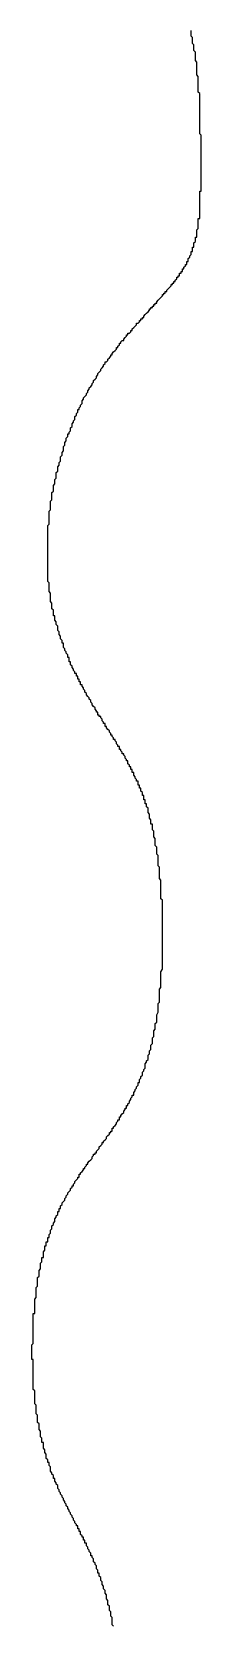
# Model space of a CAD drawing. Header units: millimetres. Extents: x 35 to 605, y 64 to 964.
# Drawn here: x 303.18 to 304.36, y 607.15 to 618.26 of the extents above; entities that cross this region are included whole.
import ezdxf

# ---------------------------------------------------------------- set-up
doc = ezdxf.new("R2010")
doc.units = ezdxf.units.MM

msp = doc.modelspace()

# ---------------------------------------------------------------- linework, layer by layer
msp.add_polyline3d([(303.747, 607.148, 0), (303.737, 607.158, 0), (303.737, 607.168, 0), (303.737, 607.178, 0), (303.737, 607.188, 0), (303.737, 607.198, 0), (303.737, 607.208, 0), (303.727, 607.218, 0), (303.727, 607.218, 0), (303.727, 607.228, 0), (303.727, 607.238, 0), (303.727, 607.248, 0), (303.717, 607.258, 0), (303.717, 607.268, 0), (303.717, 607.268, 0), (303.717, 607.278, 0), (303.717, 607.288, 0), (303.707, 607.298, 0), (303.707, 607.308, 0), (303.707, 607.318, 0), (303.707, 607.318, 0), (303.707, 607.328, 0), (303.697, 607.338, 0), (303.697, 607.348, 0), (303.697, 607.358, 0), (303.697, 607.358, 0), (303.697, 607.368, 0), (303.687, 607.378, 0), (303.687, 607.388, 0), (303.687, 607.388, 0), (303.687, 607.398, 0), (303.677, 607.408, 0), (303.677, 607.418, 0), (303.677, 607.418, 0), (303.677, 607.428, 0), (303.667, 607.438, 0), (303.667, 607.448, 0), (303.667, 607.448, 0), (303.667, 607.458, 0), (303.657, 607.468, 0), (303.657, 607.468, 0), (303.657, 607.478, 0), (303.657, 607.488, 0), (303.647, 607.498, 0), (303.647, 607.498, 0), (303.647, 607.508, 0), (303.647, 607.518, 0), (303.637, 607.518, 0), (303.637, 607.528, 0), (303.637, 607.538, 0), (303.637, 607.538, 0), (303.627, 607.548, 0), (303.627, 607.558, 0), (303.627, 607.568, 0), (303.627, 607.568, 0), (303.617, 607.578, 0), (303.617, 607.588, 0), (303.617, 607.588, 0), (303.607, 607.598, 0), (303.607, 607.608, 0), (303.607, 607.608, 0), (303.607, 607.618, 0), (303.597, 607.628, 0), (303.597, 607.628, 0), (303.597, 607.638, 0), (303.587, 607.638, 0), (303.587, 607.648, 0), (303.587, 607.658, 0), (303.587, 607.658, 0), (303.577, 607.668, 0), (303.577, 607.678, 0), (303.577, 607.678, 0), (303.567, 607.688, 0), (303.567, 607.698, 0), (303.567, 607.698, 0), (303.557, 607.708, 0), (303.557, 607.718, 0), (303.557, 607.718, 0), (303.557, 607.728, 0), (303.547, 607.728, 0), (303.547, 607.738, 0), (303.547, 607.748, 0), (303.537, 607.748, 0), (303.537, 607.758, 0), (303.537, 607.768, 0), (303.527, 607.768, 0), (303.527, 607.778, 0), (303.527, 607.778, 0), (303.517, 607.788, 0), (303.517, 607.798, 0), (303.517, 607.798, 0), (303.517, 607.808, 0), (303.507, 607.808, 0), (303.507, 607.818, 0), (303.507, 607.828, 0), (303.497, 607.828, 0), (303.497, 607.838, 0), (303.497, 607.848, 0), (303.487, 607.848, 0), (303.487, 607.858, 0), (303.487, 607.858, 0), (303.477, 607.868, 0), (303.477, 607.878, 0), (303.477, 607.878, 0), (303.467, 607.888, 0), (303.467, 607.898, 0), (303.467, 607.898, 0), (303.457, 607.908, 0), (303.457, 607.908, 0), (303.457, 607.918, 0), (303.447, 607.928, 0), (303.447, 607.928, 0), (303.447, 607.938, 0), (303.447, 607.938, 0), (303.437, 607.948, 0), (303.437, 607.958, 0), (303.437, 607.958, 0), (303.427, 607.968, 0), (303.427, 607.978, 0), (303.427, 607.978, 0), (303.417, 607.988, 0), (303.417, 607.988, 0), (303.417, 607.998, 0), (303.407, 608.008, 0), (303.407, 608.008, 0), (303.407, 608.018, 0), (303.397, 608.028, 0), (303.397, 608.028, 0), (303.397, 608.038, 0), (303.387, 608.048, 0), (303.387, 608.048, 0), (303.387, 608.058, 0), (303.387, 608.058, 0), (303.377, 608.068, 0), (303.377, 608.078, 0), (303.377, 608.078, 0), (303.367, 608.088, 0), (303.367, 608.098, 0), (303.367, 608.098, 0), (303.357, 608.108, 0), (303.357, 608.118, 0), (303.357, 608.118, 0), (303.357, 608.128, 0), (303.347, 608.138, 0), (303.347, 608.138, 0), (303.347, 608.148, 0), (303.337, 608.158, 0), (303.337, 608.158, 0), (303.337, 608.168, 0), (303.337, 608.178, 0), (303.327, 608.178, 0), (303.327, 608.188, 0), (303.327, 608.198, 0), (303.327, 608.198, 0), (303.317, 608.208, 0), (303.317, 608.218, 0), (303.317, 608.218, 0), (303.307, 608.228, 0), (303.307, 608.238, 0), (303.307, 608.248, 0), (303.307, 608.248, 0), (303.307, 608.258, 0), (303.297, 608.268, 0), (303.297, 608.268, 0), (303.297, 608.278, 0), (303.297, 608.288, 0), (303.287, 608.288, 0), (303.287, 608.298, 0), (303.287, 608.308, 0), (303.287, 608.308, 0), (303.277, 608.318, 0), (303.277, 608.328, 0), (303.277, 608.338, 0), (303.277, 608.338, 0), (303.277, 608.348, 0), (303.267, 608.358, 0), (303.267, 608.358, 0), (303.267, 608.368, 0), (303.267, 608.378, 0), (303.267, 608.378, 0), (303.257, 608.388, 0), (303.257, 608.398, 0), (303.257, 608.398, 0), (303.257, 608.408, 0), (303.257, 608.418, 0), (303.257, 608.428, 0), (303.247, 608.428, 0), (303.247, 608.438, 0), (303.247, 608.448, 0), (303.247, 608.448, 0), (303.247, 608.458, 0), (303.237, 608.468, 0), (303.237, 608.478, 0), (303.237, 608.478, 0), (303.237, 608.488, 0), (303.237, 608.498, 0), (303.237, 608.498, 0), (303.237, 608.508, 0), (303.227, 608.518, 0), (303.227, 608.518, 0), (303.227, 608.528, 0), (303.227, 608.538, 0), (303.227, 608.548, 0), (303.227, 608.548, 0), (303.227, 608.558, 0), (303.217, 608.568, 0), (303.217, 608.568, 0), (303.217, 608.578, 0), (303.217, 608.588, 0), (303.217, 608.598, 0), (303.217, 608.598, 0), (303.217, 608.608, 0), (303.217, 608.618, 0), (303.217, 608.618, 0), (303.207, 608.628, 0), (303.207, 608.638, 0), (303.207, 608.648, 0), (303.207, 608.648, 0), (303.207, 608.658, 0), (303.207, 608.668, 0), (303.207, 608.668, 0), (303.207, 608.678, 0), (303.207, 608.688, 0), (303.207, 608.688, 0), (303.197, 608.698, 0), (303.197, 608.708, 0), (303.197, 608.718, 0), (303.197, 608.718, 0), (303.197, 608.728, 0), (303.197, 608.738, 0), (303.197, 608.738, 0), (303.197, 608.748, 0), (303.197, 608.758, 0), (303.197, 608.768, 0), (303.197, 608.768, 0), (303.197, 608.778, 0), (303.197, 608.788, 0), (303.197, 608.788, 0), (303.187, 608.798, 0), (303.187, 608.808, 0), (303.187, 608.818, 0), (303.187, 608.818, 0), (303.187, 608.828, 0), (303.187, 608.838, 0), (303.187, 608.838, 0), (303.187, 608.848, 0), (303.187, 608.858, 0), (303.187, 608.868, 0), (303.187, 608.868, 0), (303.187, 608.878, 0), (303.187, 608.888, 0), (303.187, 608.888, 0), (303.187, 608.898, 0), (303.187, 608.908, 0), (303.187, 608.918, 0), (303.187, 608.918, 0), (303.187, 608.928, 0), (303.187, 608.938, 0), (303.187, 608.938, 0), (303.187, 608.948, 0), (303.187, 608.958, 0), (303.187, 608.958, 0), (303.187, 608.968, 0), (303.187, 608.978, 0), (303.187, 608.988, 0), (303.187, 608.988, 0), (303.187, 608.998, 0), (303.187, 609.008, 0), (303.177, 609.008, 0), (303.177, 609.018, 0), (303.177, 609.028, 0), (303.177, 609.038, 0), (303.177, 609.038, 0), (303.177, 609.048, 0), (303.177, 609.058, 0), (303.177, 609.058, 0), (303.177, 609.068, 0), (303.177, 609.078, 0), (303.177, 609.078, 0), (303.177, 609.088, 0), (303.177, 609.098, 0), (303.177, 609.108, 0), (303.177, 609.108, 0), (303.187, 609.118, 0), (303.187, 609.128, 0), (303.187, 609.128, 0), (303.187, 609.138, 0), (303.187, 609.148, 0), (303.187, 609.158, 0), (303.187, 609.158, 0), (303.187, 609.168, 0), (303.187, 609.178, 0), (303.187, 609.178, 0), (303.187, 609.188, 0), (303.187, 609.198, 0), (303.187, 609.198, 0), (303.187, 609.208, 0), (303.187, 609.218, 0), (303.187, 609.228, 0), (303.187, 609.228, 0), (303.187, 609.238, 0), (303.187, 609.248, 0), (303.187, 609.248, 0), (303.187, 609.258, 0), (303.187, 609.268, 0), (303.187, 609.278, 0), (303.187, 609.278, 0), (303.187, 609.288, 0), (303.187, 609.298, 0), (303.187, 609.298, 0), (303.187, 609.308, 0), (303.187, 609.318, 0), (303.187, 609.328, 0), (303.197, 609.328, 0), (303.197, 609.338, 0), (303.197, 609.348, 0), (303.197, 609.348, 0), (303.197, 609.358, 0), (303.197, 609.368, 0), (303.197, 609.378, 0), (303.197, 609.378, 0), (303.197, 609.388, 0), (303.197, 609.398, 0), (303.197, 609.398, 0), (303.197, 609.408, 0), (303.197, 609.418, 0), (303.197, 609.428, 0), (303.197, 609.428, 0), (303.207, 609.438, 0), (303.207, 609.448, 0), (303.207, 609.458, 0), (303.207, 609.458, 0), (303.207, 609.468, 0), (303.207, 609.478, 0), (303.207, 609.478, 0), (303.207, 609.488, 0), (303.207, 609.498, 0), (303.207, 609.508, 0), (303.207, 609.508, 0), (303.217, 609.518, 0), (303.217, 609.528, 0), (303.217, 609.538, 0), (303.217, 609.538, 0), (303.217, 609.548, 0), (303.217, 609.558, 0), (303.217, 609.558, 0), (303.217, 609.568, 0), (303.217, 609.578, 0), (303.227, 609.588, 0), (303.227, 609.588, 0), (303.227, 609.598, 0), (303.227, 609.608, 0), (303.227, 609.608, 0), (303.227, 609.618, 0), (303.227, 609.628, 0), (303.237, 609.638, 0), (303.237, 609.638, 0), (303.237, 609.648, 0), (303.237, 609.658, 0), (303.237, 609.668, 0), (303.237, 609.668, 0), (303.237, 609.678, 0), (303.247, 609.688, 0), (303.247, 609.698, 0), (303.247, 609.698, 0), (303.247, 609.708, 0), (303.247, 609.718, 0), (303.257, 609.718, 0), (303.257, 609.728, 0), (303.257, 609.738, 0), (303.257, 609.748, 0), (303.257, 609.748, 0), (303.257, 609.758, 0), (303.267, 609.768, 0), (303.267, 609.778, 0), (303.267, 609.778, 0), (303.267, 609.788, 0), (303.267, 609.798, 0), (303.277, 609.798, 0), (303.277, 609.808, 0), (303.277, 609.818, 0), (303.277, 609.828, 0), (303.287, 609.828, 0), (303.287, 609.838, 0), (303.287, 609.848, 0), (303.287, 609.858, 0), (303.297, 609.858, 0), (303.297, 609.868, 0), (303.297, 609.878, 0), (303.297, 609.878, 0), (303.307, 609.888, 0), (303.307, 609.898, 0), (303.307, 609.908, 0), (303.307, 609.908, 0), (303.317, 609.918, 0), (303.317, 609.928, 0), (303.317, 609.928, 0), (303.317, 609.938, 0), (303.327, 609.948, 0), (303.327, 609.958, 0), (303.327, 609.958, 0), (303.337, 609.968, 0), (303.337, 609.978, 0), (303.337, 609.988, 0), (303.337, 609.988, 0), (303.347, 609.998, 0), (303.347, 610.008, 0), (303.347, 610.008, 0), (303.357, 610.018, 0), (303.357, 610.028, 0), (303.357, 610.038, 0), (303.367, 610.038, 0), (303.367, 610.048, 0), (303.367, 610.058, 0), (303.377, 610.058, 0), (303.377, 610.068, 0), (303.377, 610.078, 0), (303.387, 610.088, 0), (303.387, 610.088, 0), (303.387, 610.098, 0), (303.397, 610.108, 0), (303.397, 610.108, 0), (303.407, 610.118, 0), (303.407, 610.128, 0), (303.407, 610.128, 0), (303.417, 610.138, 0), (303.417, 610.148, 0), (303.427, 610.158, 0), (303.427, 610.158, 0), (303.427, 610.168, 0), (303.437, 610.178, 0), (303.437, 610.178, 0), (303.447, 610.188, 0), (303.447, 610.198, 0), (303.447, 610.198, 0), (303.457, 610.208, 0), (303.457, 610.218, 0), (303.467, 610.218, 0), (303.467, 610.228, 0), (303.477, 610.238, 0), (303.477, 610.238, 0), (303.477, 610.248, 0), (303.487, 610.258, 0), (303.487, 610.258, 0), (303.497, 610.268, 0), (303.497, 610.278, 0), (303.507, 610.278, 0), (303.507, 610.288, 0), (303.507, 610.298, 0), (303.517, 610.298, 0), (303.517, 610.308, 0), (303.527, 610.318, 0), (303.527, 610.318, 0), (303.537, 610.328, 0), (303.537, 610.338, 0), (303.547, 610.338, 0), (303.547, 610.348, 0), (303.547, 610.348, 0), (303.557, 610.358, 0), (303.557, 610.368, 0), (303.567, 610.368, 0), (303.567, 610.378, 0), (303.577, 610.388, 0), (303.577, 610.388, 0), (303.587, 610.398, 0), (303.587, 610.398, 0), (303.597, 610.408, 0), (303.597, 610.418, 0), (303.597, 610.418, 0), (303.607, 610.428, 0), (303.607, 610.438, 0), (303.617, 610.438, 0), (303.617, 610.448, 0), (303.627, 610.448, 0), (303.627, 610.458, 0), (303.637, 610.468, 0), (303.637, 610.468, 0), (303.647, 610.478, 0), (303.647, 610.488, 0), (303.647, 610.488, 0), (303.657, 610.498, 0), (303.657, 610.498, 0), (303.667, 610.508, 0), (303.667, 610.518, 0), (303.677, 610.518, 0), (303.677, 610.528, 0), (303.687, 610.538, 0), (303.687, 610.538, 0), (303.697, 610.548, 0), (303.697, 610.548, 0), (303.697, 610.558, 0), (303.707, 610.568, 0), (303.707, 610.568, 0), (303.717, 610.578, 0), (303.717, 610.588, 0), (303.727, 610.588, 0), (303.727, 610.598, 0), (303.737, 610.598, 0), (303.737, 610.608, 0), (303.737, 610.618, 0), (303.747, 610.618, 0), (303.747, 610.628, 0), (303.757, 610.638, 0), (303.757, 610.638, 0), (303.767, 610.648, 0), (303.767, 610.658, 0), (303.767, 610.658, 0), (303.777, 610.668, 0), (303.777, 610.678, 0), (303.787, 610.678, 0), (303.787, 610.688, 0), (303.787, 610.698, 0), (303.797, 610.698, 0), (303.797, 610.708, 0), (303.807, 610.718, 0), (303.807, 610.718, 0), (303.817, 610.728, 0), (303.817, 610.738, 0), (303.817, 610.738, 0), (303.827, 610.748, 0), (303.827, 610.758, 0), (303.837, 610.758, 0), (303.837, 610.768, 0), (303.837, 610.778, 0), (303.847, 610.778, 0), (303.847, 610.788, 0), (303.857, 610.798, 0), (303.857, 610.798, 0), (303.857, 610.808, 0), (303.867, 610.818, 0), (303.867, 610.828, 0), (303.867, 610.828, 0), (303.877, 610.838, 0), (303.877, 610.848, 0), (303.887, 610.848, 0), (303.887, 610.858, 0), (303.887, 610.868, 0), (303.897, 610.878, 0), (303.897, 610.878, 0), (303.897, 610.888, 0), (303.907, 610.898, 0), (303.907, 610.908, 0), (303.907, 610.908, 0), (303.917, 610.918, 0), (303.917, 610.928, 0), (303.917, 610.938, 0), (303.927, 610.938, 0), (303.927, 610.948, 0), (303.927, 610.958, 0), (303.937, 610.968, 0), (303.937, 610.978, 0), (303.937, 610.978, 0), (303.947, 610.988, 0), (303.947, 610.998, 0), (303.947, 611.008, 0), (303.957, 611.018, 0), (303.957, 611.018, 0), (303.957, 611.028, 0), (303.967, 611.038, 0), (303.967, 611.048, 0), (303.967, 611.058, 0), (303.967, 611.068, 0), (303.977, 611.078, 0), (303.977, 611.078, 0), (303.977, 611.088, 0), (303.987, 611.098, 0), (303.987, 611.108, 0), (303.987, 611.118, 0), (303.987, 611.128, 0), (303.997, 611.138, 0), (303.997, 611.148, 0), (303.997, 611.158, 0), (303.997, 611.158, 0), (304.007, 611.168, 0), (304.007, 611.178, 0), (304.007, 611.188, 0), (304.007, 611.198, 0), (304.017, 611.208, 0), (304.017, 611.218, 0), (304.017, 611.228, 0), (304.017, 611.238, 0), (304.017, 611.248, 0), (304.027, 611.258, 0), (304.027, 611.268, 0), (304.027, 611.278, 0), (304.027, 611.288, 0), (304.027, 611.298, 0), (304.037, 611.308, 0), (304.037, 611.318, 0), (304.037, 611.328, 0), (304.037, 611.338, 0), (304.037, 611.348, 0), (304.047, 611.358, 0), (304.047, 611.368, 0), (304.047, 611.378, 0), (304.047, 611.388, 0), (304.047, 611.398, 0), (304.047, 611.408, 0), (304.057, 611.428, 0), (304.057, 611.438, 0), (304.057, 611.448, 0), (304.057, 611.458, 0), (304.057, 611.468, 0), (304.057, 611.478, 0), (304.057, 611.488, 0), (304.067, 611.498, 0), (304.067, 611.508, 0), (304.067, 611.518, 0), (304.067, 611.528, 0), (304.067, 611.548, 0), (304.067, 611.558, 0), (304.067, 611.568, 0), (304.067, 611.578, 0), (304.067, 611.588, 0), (304.077, 611.598, 0), (304.077, 611.608, 0), (304.077, 611.618, 0), (304.077, 611.638, 0), (304.077, 611.648, 0), (304.077, 611.658, 0), (304.077, 611.668, 0), (304.077, 611.678, 0), (304.077, 611.688, 0), (304.077, 611.698, 0), (304.077, 611.708, 0), (304.087, 611.728, 0), (304.087, 611.738, 0), (304.087, 611.748, 0), (304.087, 611.758, 0), (304.087, 611.768, 0), (304.087, 611.778, 0), (304.087, 611.788, 0), (304.087, 611.808, 0), (304.087, 611.818, 0), (304.087, 611.828, 0), (304.087, 611.838, 0), (304.087, 611.848, 0), (304.087, 611.858, 0), (304.087, 611.878, 0), (304.087, 611.888, 0), (304.087, 611.898, 0), (304.087, 611.908, 0), (304.087, 611.918, 0), (304.087, 611.928, 0), (304.087, 611.938, 0), (304.087, 611.958, 0), (304.087, 611.968, 0), (304.087, 611.978, 0), (304.087, 611.988, 0), (304.087, 611.998, 0), (304.087, 612.008, 0), (304.087, 612.018, 0), (304.087, 612.028, 0), (304.087, 612.048, 0), (304.087, 612.058, 0), (304.087, 612.068, 0), (304.087, 612.078, 0), (304.087, 612.088, 0), (304.087, 612.098, 0), (304.087, 612.108, 0), (304.087, 612.118, 0), (304.087, 612.138, 0), (304.087, 612.148, 0), (304.087, 612.158, 0), (304.087, 612.168, 0), (304.087, 612.178, 0), (304.087, 612.188, 0), (304.087, 612.198, 0), (304.087, 612.208, 0), (304.077, 612.218, 0), (304.077, 612.228, 0), (304.077, 612.238, 0), (304.077, 612.258, 0), (304.077, 612.268, 0), (304.077, 612.278, 0), (304.077, 612.288, 0), (304.077, 612.298, 0), (304.077, 612.308, 0), (304.077, 612.318, 0), (304.077, 612.328, 0), (304.077, 612.338, 0), (304.077, 612.348, 0), (304.067, 612.358, 0), (304.067, 612.368, 0), (304.067, 612.378, 0), (304.067, 612.388, 0), (304.067, 612.398, 0), (304.067, 612.408, 0), (304.067, 612.418, 0), (304.067, 612.428, 0), (304.067, 612.438, 0), (304.057, 612.448, 0), (304.057, 612.458, 0), (304.057, 612.468, 0), (304.057, 612.478, 0), (304.057, 612.488, 0), (304.057, 612.498, 0), (304.057, 612.508, 0), (304.057, 612.518, 0), (304.047, 612.528, 0), (304.047, 612.538, 0), (304.047, 612.548, 0), (304.047, 612.548, 0), (304.047, 612.558, 0), (304.047, 612.568, 0), (304.047, 612.578, 0), (304.037, 612.588, 0), (304.037, 612.598, 0), (304.037, 612.608, 0), (304.037, 612.618, 0), (304.037, 612.618, 0), (304.037, 612.628, 0), (304.037, 612.638, 0), (304.027, 612.648, 0), (304.027, 612.658, 0), (304.027, 612.668, 0), (304.027, 612.668, 0), (304.027, 612.678, 0), (304.027, 612.688, 0), (304.017, 612.698, 0), (304.017, 612.698, 0), (304.017, 612.708, 0), (304.017, 612.718, 0), (304.017, 612.728, 0), (304.017, 612.738, 0), (304.007, 612.738, 0), (304.007, 612.748, 0), (304.007, 612.758, 0), (304.007, 612.758, 0), (304.007, 612.768, 0), (303.997, 612.778, 0), (303.997, 612.788, 0), (303.997, 612.788, 0), (303.997, 612.798, 0), (303.997, 612.808, 0), (303.997, 612.808, 0), (303.987, 612.818, 0), (303.987, 612.828, 0), (303.987, 612.838, 0), (303.987, 612.838, 0), (303.987, 612.848, 0), (303.977, 612.858, 0), (303.977, 612.858, 0), (303.977, 612.868, 0), (303.977, 612.878, 0), (303.967, 612.878, 0), (303.967, 612.888, 0), (303.967, 612.888, 0), (303.967, 612.898, 0), (303.967, 612.908, 0), (303.957, 612.908, 0), (303.957, 612.918, 0), (303.957, 612.928, 0), (303.957, 612.928, 0), (303.957, 612.938, 0), (303.947, 612.938, 0), (303.947, 612.948, 0), (303.947, 612.958, 0), (303.947, 612.958, 0), (303.937, 612.968, 0), (303.937, 612.968, 0), (303.937, 612.978, 0), (303.937, 612.988, 0), (303.927, 612.988, 0), (303.927, 612.998, 0), (303.927, 612.998, 0), (303.927, 613.008, 0), (303.917, 613.008, 0), (303.917, 613.018, 0), (303.917, 613.028, 0), (303.917, 613.028, 0), (303.917, 613.038, 0), (303.907, 613.038, 0), (303.907, 613.048, 0), (303.907, 613.048, 0), (303.897, 613.058, 0), (303.897, 613.058, 0), (303.897, 613.068, 0), (303.897, 613.068, 0), (303.887, 613.078, 0), (303.887, 613.088, 0), (303.887, 613.088, 0), (303.887, 613.098, 0), (303.877, 613.098, 0), (303.877, 613.108, 0), (303.877, 613.108, 0), (303.877, 613.118, 0), (303.867, 613.118, 0), (303.867, 613.128, 0), (303.867, 613.128, 0), (303.867, 613.138, 0), (303.857, 613.138, 0), (303.857, 613.148, 0), (303.857, 613.148, 0), (303.847, 613.158, 0), (303.847, 613.158, 0), (303.847, 613.168, 0), (303.847, 613.178, 0), (303.837, 613.178, 0), (303.837, 613.188, 0), (303.837, 613.188, 0), (303.827, 613.198, 0), (303.827, 613.198, 0), (303.827, 613.208, 0), (303.827, 613.208, 0), (303.817, 613.218, 0), (303.817, 613.218, 0), (303.817, 613.228, 0), (303.807, 613.228, 0), (303.807, 613.238, 0), (303.807, 613.238, 0), (303.797, 613.248, 0), (303.797, 613.248, 0), (303.797, 613.258, 0), (303.787, 613.258, 0), (303.787, 613.268, 0), (303.787, 613.268, 0), (303.787, 613.278, 0), (303.777, 613.278, 0), (303.777, 613.288, 0), (303.777, 613.288, 0), (303.767, 613.298, 0), (303.767, 613.308, 0), (303.767, 613.308, 0), (303.757, 613.318, 0), (303.757, 613.318, 0), (303.757, 613.328, 0), (303.747, 613.328, 0), (303.747, 613.338, 0), (303.747, 613.338, 0), (303.737, 613.348, 0), (303.737, 613.348, 0), (303.737, 613.358, 0), (303.727, 613.358, 0), (303.727, 613.368, 0), (303.727, 613.368, 0), (303.717, 613.378, 0), (303.717, 613.388, 0), (303.717, 613.388, 0), (303.707, 613.398, 0), (303.707, 613.398, 0), (303.697, 613.408, 0), (303.697, 613.408, 0), (303.697, 613.418, 0), (303.687, 613.418, 0), (303.687, 613.428, 0), (303.687, 613.438, 0), (303.677, 613.438, 0), (303.677, 613.448, 0), (303.677, 613.448, 0), (303.667, 613.458, 0), (303.667, 613.458, 0), (303.667, 613.468, 0), (303.657, 613.478, 0), (303.657, 613.478, 0), (303.657, 613.488, 0), (303.647, 613.488, 0), (303.647, 613.498, 0), (303.637, 613.498, 0), (303.637, 613.508, 0), (303.637, 613.518, 0), (303.627, 613.518, 0), (303.627, 613.528, 0), (303.627, 613.528, 0), (303.617, 613.538, 0), (303.617, 613.548, 0), (303.617, 613.548, 0), (303.607, 613.558, 0), (303.607, 613.558, 0), (303.597, 613.568, 0), (303.597, 613.578, 0), (303.597, 613.578, 0), (303.587, 613.588, 0), (303.587, 613.598, 0), (303.587, 613.598, 0), (303.577, 613.608, 0), (303.577, 613.608, 0), (303.577, 613.618, 0), (303.567, 613.628, 0), (303.567, 613.628, 0), (303.557, 613.638, 0), (303.557, 613.648, 0), (303.557, 613.648, 0), (303.547, 613.658, 0), (303.547, 613.668, 0), (303.547, 613.668, 0), (303.537, 613.678, 0), (303.537, 613.688, 0), (303.537, 613.688, 0), (303.527, 613.698, 0), (303.527, 613.708, 0), (303.517, 613.708, 0), (303.517, 613.718, 0), (303.517, 613.728, 0), (303.507, 613.728, 0), (303.507, 613.738, 0), (303.507, 613.748, 0), (303.497, 613.748, 0), (303.497, 613.758, 0), (303.497, 613.768, 0), (303.487, 613.768, 0), (303.487, 613.778, 0), (303.487, 613.788, 0), (303.477, 613.788, 0), (303.477, 613.798, 0), (303.467, 613.808, 0), (303.467, 613.818, 0), (303.467, 613.818, 0), (303.457, 613.828, 0), (303.457, 613.838, 0), (303.457, 613.838, 0), (303.447, 613.848, 0), (303.447, 613.858, 0), (303.447, 613.868, 0), (303.437, 613.868, 0), (303.437, 613.878, 0), (303.437, 613.888, 0), (303.437, 613.898, 0), (303.427, 613.898, 0), (303.427, 613.908, 0), (303.427, 613.918, 0), (303.417, 613.928, 0), (303.417, 613.928, 0), (303.417, 613.938, 0), (303.407, 613.948, 0), (303.407, 613.958, 0), (303.407, 613.958, 0), (303.397, 613.968, 0), (303.397, 613.978, 0), (303.397, 613.988, 0), (303.397, 613.998, 0), (303.387, 613.998, 0), (303.387, 614.008, 0), (303.387, 614.018, 0), (303.377, 614.028, 0), (303.377, 614.038, 0), (303.377, 614.038, 0), (303.377, 614.048, 0), (303.367, 614.058, 0), (303.367, 614.068, 0), (303.367, 614.078, 0), (303.367, 614.078, 0), (303.357, 614.088, 0), (303.357, 614.098, 0), (303.357, 614.108, 0), (303.357, 614.118, 0), (303.347, 614.128, 0), (303.347, 614.128, 0), (303.347, 614.138, 0), (303.347, 614.148, 0), (303.337, 614.158, 0), (303.337, 614.168, 0), (303.337, 614.178, 0), (303.337, 614.188, 0), (303.327, 614.188, 0), (303.327, 614.198, 0), (303.327, 614.208, 0), (303.327, 614.218, 0), (303.327, 614.228, 0), (303.317, 614.238, 0), (303.317, 614.248, 0), (303.317, 614.258, 0), (303.317, 614.258, 0), (303.317, 614.268, 0), (303.317, 614.278, 0), (303.307, 614.288, 0), (303.307, 614.298, 0), (303.307, 614.308, 0), (303.307, 614.318, 0), (303.307, 614.328, 0), (303.307, 614.338, 0), (303.307, 614.348, 0), (303.297, 614.358, 0), (303.297, 614.358, 0), (303.297, 614.368, 0), (303.297, 614.378, 0), (303.297, 614.388, 0), (303.297, 614.398, 0), (303.297, 614.408, 0), (303.297, 614.418, 0), (303.287, 614.428, 0), (303.287, 614.438, 0), (303.287, 614.448, 0), (303.287, 614.458, 0), (303.287, 614.468, 0), (303.287, 614.478, 0), (303.287, 614.488, 0), (303.287, 614.498, 0), (303.287, 614.508, 0), (303.287, 614.518, 0), (303.287, 614.528, 0), (303.287, 614.538, 0), (303.287, 614.548, 0), (303.287, 614.558, 0), (303.287, 614.568, 0), (303.287, 614.578, 0), (303.287, 614.578, 0), (303.287, 614.588, 0), (303.287, 614.598, 0), (303.287, 614.608, 0), (303.287, 614.618, 0), (303.287, 614.628, 0), (303.287, 614.638, 0), (303.287, 614.648, 0), (303.287, 614.658, 0), (303.287, 614.668, 0), (303.287, 614.678, 0), (303.287, 614.688, 0), (303.287, 614.698, 0), (303.287, 614.708, 0), (303.287, 614.718, 0), (303.287, 614.728, 0), (303.287, 614.738, 0), (303.287, 614.748, 0), (303.287, 614.758, 0), (303.287, 614.768, 0), (303.287, 614.778, 0), (303.287, 614.788, 0), (303.287, 614.798, 0), (303.287, 614.808, 0), (303.287, 614.818, 0), (303.297, 614.828, 0), (303.297, 614.838, 0), (303.297, 614.848, 0), (303.297, 614.858, 0), (303.297, 614.868, 0), (303.297, 614.878, 0), (303.297, 614.898, 0), (303.297, 614.908, 0), (303.297, 614.918, 0), (303.307, 614.928, 0), (303.307, 614.938, 0), (303.307, 614.948, 0), (303.307, 614.958, 0), (303.307, 614.968, 0), (303.307, 614.978, 0), (303.307, 614.988, 0), (303.317, 614.998, 0), (303.317, 615.008, 0), (303.317, 615.018, 0), (303.317, 615.028, 0), (303.317, 615.038, 0), (303.317, 615.048, 0), (303.327, 615.058, 0), (303.327, 615.068, 0), (303.327, 615.078, 0), (303.327, 615.088, 0), (303.327, 615.098, 0), (303.337, 615.108, 0), (303.337, 615.118, 0), (303.337, 615.128, 0), (303.337, 615.138, 0), (303.347, 615.148, 0), (303.347, 615.158, 0), (303.347, 615.168, 0), (303.347, 615.178, 0), (303.347, 615.188, 0), (303.357, 615.198, 0), (303.357, 615.208, 0), (303.357, 615.218, 0), (303.357, 615.228, 0), (303.367, 615.238, 0), (303.367, 615.248, 0), (303.367, 615.258, 0), (303.377, 615.268, 0), (303.377, 615.278, 0), (303.377, 615.288, 0), (303.377, 615.298, 0), (303.387, 615.308, 0), (303.387, 615.318, 0), (303.387, 615.328, 0), (303.397, 615.338, 0), (303.397, 615.348, 0), (303.397, 615.358, 0), (303.397, 615.368, 0), (303.407, 615.378, 0), (303.407, 615.388, 0), (303.407, 615.398, 0), (303.417, 615.408, 0), (303.417, 615.418, 0), (303.417, 615.428, 0), (303.427, 615.438, 0), (303.427, 615.448, 0), (303.427, 615.458, 0), (303.437, 615.458, 0), (303.437, 615.468, 0), (303.447, 615.478, 0), (303.447, 615.488, 0), (303.447, 615.498, 0), (303.457, 615.508, 0), (303.457, 615.518, 0), (303.457, 615.528, 0), (303.467, 615.538, 0), (303.467, 615.548, 0), (303.477, 615.558, 0), (303.477, 615.568, 0), (303.477, 615.578, 0), (303.487, 615.588, 0), (303.487, 615.598, 0), (303.497, 615.608, 0), (303.497, 615.618, 0), (303.497, 615.628, 0), (303.507, 615.628, 0), (303.507, 615.638, 0), (303.517, 615.648, 0), (303.517, 615.658, 0), (303.527, 615.668, 0), (303.527, 615.678, 0), (303.527, 615.688, 0), (303.537, 615.698, 0), (303.537, 615.708, 0), (303.547, 615.718, 0), (303.547, 615.718, 0), (303.557, 615.728, 0), (303.557, 615.738, 0), (303.567, 615.748, 0), (303.567, 615.758, 0), (303.577, 615.768, 0), (303.577, 615.778, 0), (303.587, 615.788, 0), (303.587, 615.788, 0), (303.597, 615.798, 0), (303.597, 615.808, 0), (303.607, 615.818, 0), (303.607, 615.828, 0), (303.617, 615.838, 0), (303.617, 615.838, 0), (303.627, 615.848, 0), (303.627, 615.858, 0), (303.637, 615.868, 0), (303.637, 615.878, 0), (303.647, 615.888, 0), (303.647, 615.888, 0), (303.657, 615.898, 0), (303.657, 615.908, 0), (303.667, 615.918, 0), (303.667, 615.918, 0), (303.677, 615.928, 0), (303.677, 615.938, 0), (303.687, 615.948, 0), (303.687, 615.958, 0), (303.697, 615.958, 0), (303.707, 615.968, 0), (303.707, 615.978, 0), (303.717, 615.988, 0), (303.717, 615.988, 0), (303.727, 615.998, 0), (303.727, 616.008, 0), (303.737, 616.008, 0), (303.737, 616.018, 0), (303.747, 616.028, 0), (303.757, 616.038, 0), (303.757, 616.038, 0), (303.767, 616.048, 0), (303.767, 616.058, 0), (303.777, 616.058, 0), (303.777, 616.068, 0), (303.787, 616.078, 0), (303.787, 616.088, 0), (303.797, 616.088, 0), (303.797, 616.098, 0), (303.807, 616.108, 0), (303.817, 616.108, 0), (303.817, 616.118, 0), (303.827, 616.128, 0), (303.827, 616.128, 0), (303.837, 616.138, 0), (303.837, 616.148, 0), (303.847, 616.148, 0), (303.847, 616.158, 0), (303.857, 616.158, 0), (303.867, 616.168, 0), (303.867, 616.178, 0), (303.877, 616.178, 0), (303.877, 616.188, 0), (303.887, 616.198, 0), (303.887, 616.198, 0), (303.897, 616.208, 0), (303.897, 616.208, 0), (303.907, 616.218, 0), (303.907, 616.228, 0), (303.917, 616.228, 0), (303.927, 616.238, 0), (303.927, 616.248, 0), (303.937, 616.248, 0), (303.937, 616.258, 0), (303.947, 616.258, 0), (303.947, 616.268, 0), (303.957, 616.268, 0), (303.957, 616.278, 0), (303.967, 616.288, 0), (303.967, 616.288, 0), (303.977, 616.298, 0), (303.977, 616.298, 0), (303.987, 616.308, 0), (303.987, 616.308, 0), (303.997, 616.318, 0), (303.997, 616.328, 0), (304.007, 616.328, 0), (304.007, 616.338, 0), (304.017, 616.338, 0), (304.017, 616.348, 0), (304.027, 616.348, 0), (304.027, 616.358, 0), (304.037, 616.358, 0), (304.037, 616.368, 0), (304.047, 616.368, 0), (304.047, 616.378, 0), (304.057, 616.388, 0), (304.057, 616.388, 0), (304.067, 616.398, 0), (304.067, 616.398, 0), (304.077, 616.408, 0), (304.077, 616.408, 0), (304.087, 616.418, 0), (304.087, 616.418, 0), (304.087, 616.428, 0), (304.097, 616.428, 0), (304.097, 616.438, 0), (304.107, 616.438, 0), (304.107, 616.448, 0), (304.117, 616.448, 0), (304.117, 616.458, 0), (304.117, 616.458, 0), (304.127, 616.468, 0), (304.127, 616.468, 0), (304.137, 616.478, 0), (304.137, 616.478, 0), (304.147, 616.488, 0), (304.147, 616.488, 0), (304.147, 616.498, 0), (304.157, 616.498, 0), (304.157, 616.498, 0), (304.157, 616.508, 0), (304.167, 616.508, 0), (304.167, 616.518, 0), (304.177, 616.518, 0), (304.177, 616.528, 0), (304.177, 616.528, 0), (304.187, 616.538, 0), (304.187, 616.538, 0), (304.187, 616.548, 0), (304.197, 616.548, 0), (304.197, 616.548, 0), (304.197, 616.558, 0), (304.207, 616.558, 0), (304.207, 616.568, 0), (304.207, 616.568, 0), (304.207, 616.578, 0), (304.217, 616.578, 0), (304.217, 616.588, 0), (304.217, 616.588, 0), (304.227, 616.588, 0), (304.227, 616.598, 0), (304.227, 616.598, 0), (304.227, 616.608, 0), (304.237, 616.608, 0), (304.237, 616.608, 0), (304.237, 616.618, 0), (304.237, 616.618, 0), (304.247, 616.628, 0), (304.247, 616.628, 0), (304.247, 616.638, 0), (304.247, 616.638, 0), (304.257, 616.638, 0), (304.257, 616.648, 0), (304.257, 616.648, 0), (304.257, 616.658, 0), (304.257, 616.658, 0), (304.267, 616.658, 0), (304.267, 616.668, 0), (304.267, 616.668, 0), (304.267, 616.678, 0), (304.267, 616.678, 0), (304.277, 616.688, 0), (304.277, 616.688, 0), (304.277, 616.688, 0), (304.277, 616.698, 0), (304.277, 616.698, 0), (304.287, 616.708, 0), (304.287, 616.708, 0), (304.287, 616.708, 0), (304.287, 616.718, 0), (304.287, 616.718, 0), (304.287, 616.728, 0), (304.297, 616.728, 0), (304.297, 616.738, 0), (304.297, 616.738, 0), (304.297, 616.738, 0), (304.297, 616.748, 0), (304.297, 616.748, 0), (304.297, 616.758, 0), (304.307, 616.758, 0), (304.307, 616.768, 0), (304.307, 616.768, 0), (304.307, 616.768, 0), (304.307, 616.778, 0), (304.307, 616.778, 0), (304.307, 616.788, 0), (304.307, 616.788, 0), (304.317, 616.798, 0), (304.317, 616.798, 0), (304.317, 616.808, 0), (304.317, 616.808, 0), (304.317, 616.818, 0), (304.317, 616.818, 0), (304.317, 616.818, 0), (304.317, 616.828, 0), (304.327, 616.828, 0), (304.327, 616.838, 0), (304.327, 616.838, 0), (304.327, 616.848, 0), (304.327, 616.848, 0), (304.327, 616.858, 0), (304.327, 616.858, 0), (304.327, 616.868, 0), (304.327, 616.868, 0), (304.327, 616.878, 0), (304.327, 616.878, 0), (304.337, 616.888, 0), (304.337, 616.888, 0), (304.337, 616.898, 0), (304.337, 616.898, 0), (304.337, 616.908, 0), (304.337, 616.908, 0), (304.337, 616.918, 0), (304.337, 616.918, 0), (304.337, 616.928, 0), (304.337, 616.928, 0), (304.337, 616.938, 0), (304.337, 616.938, 0), (304.337, 616.948, 0), (304.337, 616.948, 0), (304.337, 616.958, 0), (304.347, 616.958, 0), (304.347, 616.968, 0), (304.347, 616.968, 0), (304.347, 616.978, 0), (304.347, 616.978, 0), (304.347, 616.988, 0), (304.347, 616.998, 0), (304.347, 616.998, 0), (304.347, 617.008, 0), (304.347, 617.008, 0), (304.347, 617.018, 0), (304.347, 617.018, 0), (304.347, 617.028, 0), (304.347, 617.028, 0), (304.347, 617.038, 0), (304.347, 617.048, 0), (304.347, 617.048, 0), (304.347, 617.058, 0), (304.347, 617.058, 0), (304.347, 617.068, 0), (304.347, 617.078, 0), (304.347, 617.078, 0), (304.347, 617.088, 0), (304.347, 617.088, 0), (304.347, 617.098, 0), (304.347, 617.098, 0), (304.347, 617.108, 0), (304.347, 617.118, 0), (304.347, 617.118, 0), (304.347, 617.128, 0), (304.347, 617.138, 0), (304.347, 617.138, 0), (304.347, 617.148, 0), (304.357, 617.148, 0), (304.357, 617.158, 0), (304.357, 617.168, 0), (304.357, 617.168, 0), (304.357, 617.178, 0), (304.357, 617.188, 0), (304.357, 617.188, 0), (304.357, 617.198, 0), (304.357, 617.208, 0), (304.357, 617.208, 0), (304.357, 617.218, 0), (304.357, 617.218, 0), (304.357, 617.228, 0), (304.357, 617.238, 0), (304.357, 617.238, 0), (304.357, 617.248, 0), (304.357, 617.258, 0), (304.357, 617.258, 0), (304.357, 617.268, 0), (304.357, 617.278, 0), (304.357, 617.288, 0), (304.357, 617.288, 0), (304.357, 617.298, 0), (304.357, 617.308, 0), (304.357, 617.308, 0), (304.357, 617.318, 0), (304.357, 617.328, 0), (304.357, 617.328, 0), (304.357, 617.338, 0), (304.357, 617.348, 0), (304.357, 617.358, 0), (304.357, 617.358, 0), (304.357, 617.368, 0), (304.357, 617.378, 0), (304.357, 617.378, 0), (304.357, 617.388, 0), (304.357, 617.398, 0), (304.357, 617.408, 0), (304.357, 617.408, 0), (304.357, 617.418, 0), (304.357, 617.428, 0), (304.357, 617.428, 0), (304.357, 617.438, 0), (304.357, 617.448, 0), (304.357, 617.458, 0), (304.357, 617.458, 0), (304.357, 617.468, 0), (304.357, 617.478, 0), (304.357, 617.488, 0), (304.357, 617.488, 0), (304.357, 617.498, 0), (304.357, 617.508, 0), (304.357, 617.518, 0), (304.357, 617.518, 0), (304.357, 617.528, 0), (304.357, 617.538, 0), (304.357, 617.538, 0), (304.347, 617.548, 0), (304.347, 617.558, 0), (304.347, 617.568, 0), (304.347, 617.568, 0), (304.347, 617.578, 0), (304.347, 617.588, 0), (304.347, 617.598, 0), (304.347, 617.598, 0), (304.347, 617.608, 0), (304.347, 617.618, 0), (304.347, 617.628, 0), (304.347, 617.628, 0), (304.347, 617.638, 0), (304.347, 617.648, 0), (304.347, 617.658, 0), (304.347, 617.658, 0), (304.347, 617.668, 0), (304.347, 617.678, 0), (304.347, 617.688, 0), (304.347, 617.688, 0), (304.347, 617.698, 0), (304.347, 617.708, 0), (304.347, 617.718, 0), (304.347, 617.718, 0), (304.347, 617.728, 0), (304.347, 617.738, 0), (304.347, 617.748, 0), (304.347, 617.748, 0), (304.347, 617.758, 0), (304.347, 617.768, 0), (304.347, 617.778, 0), (304.347, 617.778, 0), (304.347, 617.788, 0), (304.347, 617.798, 0), (304.347, 617.808, 0), (304.347, 617.808, 0), (304.347, 617.818, 0), (304.347, 617.828, 0), (304.337, 617.838, 0), (304.337, 617.838, 0), (304.337, 617.848, 0), (304.337, 617.858, 0), (304.337, 617.868, 0), (304.337, 617.868, 0), (304.337, 617.878, 0), (304.337, 617.888, 0), (304.337, 617.898, 0), (304.337, 617.898, 0), (304.337, 617.908, 0), (304.337, 617.918, 0), (304.337, 617.928, 0), (304.337, 617.928, 0), (304.337, 617.938, 0), (304.337, 617.948, 0), (304.337, 617.948, 0), (304.327, 617.958, 0), (304.327, 617.968, 0), (304.327, 617.978, 0), (304.327, 617.978, 0), (304.327, 617.988, 0), (304.327, 617.998, 0), (304.327, 618.008, 0), (304.327, 618.008, 0), (304.327, 618.018, 0), (304.327, 618.028, 0), (304.327, 618.028, 0), (304.327, 618.038, 0), (304.327, 618.048, 0), (304.317, 618.058, 0), (304.317, 618.058, 0), (304.317, 618.068, 0), (304.317, 618.078, 0), (304.317, 618.078, 0), (304.317, 618.088, 0), (304.317, 618.098, 0), (304.317, 618.108, 0), (304.317, 618.108, 0), (304.317, 618.118, 0), (304.307, 618.128, 0), (304.307, 618.128, 0), (304.307, 618.138, 0), (304.307, 618.148, 0), (304.307, 618.148, 0), (304.307, 618.158, 0), (304.307, 618.168, 0), (304.307, 618.168, 0), (304.297, 618.178, 0), (304.297, 618.188, 0), (304.297, 618.198, 0), (304.297, 618.198, 0), (304.297, 618.208, 0), (304.297, 618.218, 0), (304.297, 618.218, 0), (304.287, 618.228, 0), (304.287, 618.238, 0), (304.287, 618.238, 0), (304.287, 618.248, 0), (304.287, 618.258, 0), (304.287, 618.258, 0), (304.287, 618.268, 0)])

doc.saveas('drawing.dxf')
